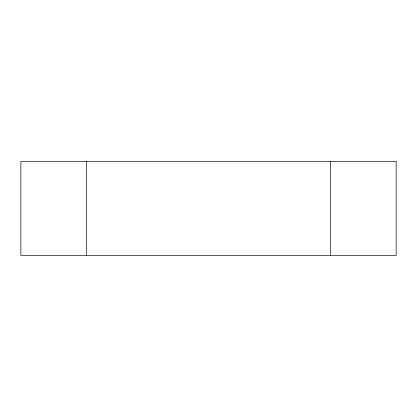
<?xml version="1.0" encoding="UTF-8"?>
<svg xmlns="http://www.w3.org/2000/svg" width="417" height="417" viewBox="0 0 417 417"><rect width="100%" height="100%" fill="white"/><g stroke="black" fill="none" stroke-linecap="round" stroke-linejoin="round"><path stroke-width="0.63" d="M330.472 161.588L330.472 255.412M86.528 161.588L86.528 255.412M396.15 161.588L20.85 161.588L20.85 255.412L396.15 255.412L396.15 161.588"/></g></svg>
